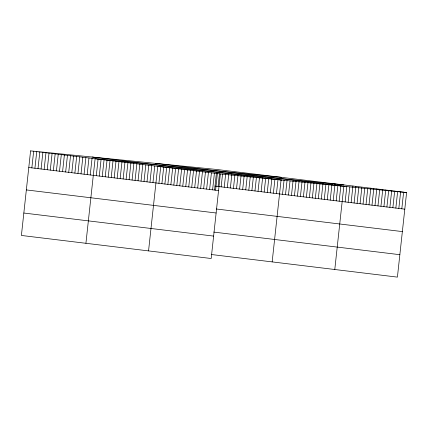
<?xml version="1.0" encoding="UTF-8"?>
<svg xmlns="http://www.w3.org/2000/svg" width="428" height="428" viewBox="0 0 428 428"><rect width="100%" height="100%" fill="white"/><g stroke="black" fill="none" stroke-linecap="round" stroke-linejoin="round"><path stroke-width="0.64" d="M30.586 150.881L21.4 235.454L211.181 258.512L220.367 173.939L30.586 150.881L216.819 169.488L406.6 192.547L397.414 277.119L211.32 254.505M31.854 167.878L33.662 151.255M34.925 168.252L36.733 151.63M38.001 168.627L39.804 152.004M41.072 168.996L42.88 152.373M44.143 169.37L45.951 152.748M47.219 169.745L49.022 153.122M50.29 170.119L52.093 153.497M53.361 170.488L55.169 153.871M56.437 170.863L58.24 154.241M59.508 171.237L61.311 154.615M62.579 171.612L64.387 154.989M65.655 171.986L67.458 155.364M68.726 172.356L70.529 155.733M71.797 172.73L73.605 156.108M74.873 173.105L76.676 156.482M77.944 173.479L79.747 156.857M81.015 173.854L82.823 157.231M84.086 174.223L85.894 157.6M87.162 174.597L88.965 157.975M90.233 174.972L92.041 158.349M85.926 243.291L95.112 158.724L281.346 177.331M96.289 175.705L98.092 159.082M99.269 176.069L101.078 159.446M102.255 176.432L104.058 159.81M105.234 176.796L107.043 160.174M108.22 177.155L110.023 160.532M111.2 177.518L113.008 160.896M114.18 177.882L115.988 161.26M117.165 178.246L118.968 161.624M120.145 178.604L121.953 161.982M123.13 178.968L124.933 162.346M126.11 179.332L127.919 162.71M129.096 179.69L130.898 163.068M132.075 180.054L133.884 163.432M135.055 180.418L136.864 163.796M138.041 180.782L139.844 164.159M141.021 181.14L142.829 164.518M144.006 181.504L145.809 164.882M146.986 181.868L148.794 165.245M149.971 182.232L151.774 165.609M152.951 182.59L154.759 165.968M148.553 250.904L157.739 166.332L343.973 184.939M158.916 183.318L160.719 166.695M161.896 183.676L163.705 167.059M164.882 184.04L166.685 167.418M167.862 184.404L169.67 167.781M170.847 184.768L172.65 168.145M173.827 185.126L175.63 168.504M176.807 185.49L178.615 168.867M179.792 185.854L181.595 169.231M182.772 186.217L184.58 169.595M185.757 186.576L187.56 169.953M188.737 186.94L190.546 170.317M191.723 187.304L193.526 170.681M194.703 187.667L196.506 171.045M197.683 188.026L199.491 171.403M200.668 188.39L202.471 171.767M203.648 188.753L205.456 172.131M206.633 189.112L208.436 172.489M209.613 189.476L211.421 172.853M212.598 189.839L214.401 173.217M214.599 189.957L216.402 173.324M215.578 190.203L217.381 173.581M218.087 186.485L219.478 173.698M221.158 186.859L222.549 174.073M224.235 187.229L225.62 174.442M227.305 187.603L228.766 174.18M230.376 187.978L231.837 174.554M233.453 188.352L234.838 175.566M236.524 188.727L237.984 175.298M239.594 189.096L241.055 175.673M242.671 189.47L244.126 176.047M245.742 189.845L247.202 176.416M248.812 190.219L250.273 176.791M251.889 190.588L253.344 177.165M254.96 190.963L256.42 177.54M258.031 191.337L259.561 177.272M261.107 191.712L262.632 177.647M264.178 192.086L265.708 178.021M267.249 192.456L268.779 178.39M270.325 192.83L271.85 178.765M273.396 193.205L274.92 179.139M276.467 193.579L277.997 179.514M272.16 261.899L281.068 179.888M282.523 194.312L284.053 180.247M285.503 194.676L287.033 180.611M288.488 195.04L290.013 180.974M291.468 195.398L293.068 180.696M294.453 195.762L296.048 181.06M297.433 196.126L299.033 181.419M300.419 196.489L302.013 181.782M303.399 196.848L304.998 182.146M306.378 197.212L307.978 182.51M309.364 197.576L310.958 182.868M312.344 197.939L313.943 183.232M315.329 198.298L316.923 183.596M318.309 198.662L319.909 183.96M321.294 199.025L322.958 183.682M324.274 199.384L325.938 184.045M327.254 199.748L328.923 184.404M330.239 200.111L332.042 183.489M333.219 200.475L335.028 183.853M336.205 200.834L338.008 184.211M339.185 201.197L340.993 184.575M334.787 269.506L343.834 186.217M345.15 201.925L346.814 186.581M348.13 202.284L349.799 186.94M351.115 202.647L352.918 186.025M354.095 203.011L355.903 186.389M357.08 203.375L358.814 187.389M360.06 203.733L361.799 187.753M363.04 204.097L364.779 188.117M366.026 204.461L367.759 188.475M369.006 204.819L370.814 188.197M371.991 205.183L373.794 188.561M374.971 205.547L376.779 188.925M377.956 205.911L379.69 189.925M380.936 206.269L382.744 189.647M383.916 206.633L385.724 190.011M386.901 206.997L388.704 190.374M389.881 207.361L391.69 190.738M392.867 207.719L394.67 191.097M395.846 208.083L397.655 191.46M398.832 208.447L400.635 191.824M401.812 208.805L403.62 192.188M220.367 173.939L406.6 192.547M155.364 163.346L345.145 186.41M92.047 157.023L281.822 180.081M215.017 186.11L404.792 209.169M28.783 167.503L218.558 190.562M216.268 208.982L402.357 231.591M26.343 189.925L216.124 212.989M213.759 232.083L399.848 254.697M23.834 213.032L213.615 236.09"/></g></svg>
